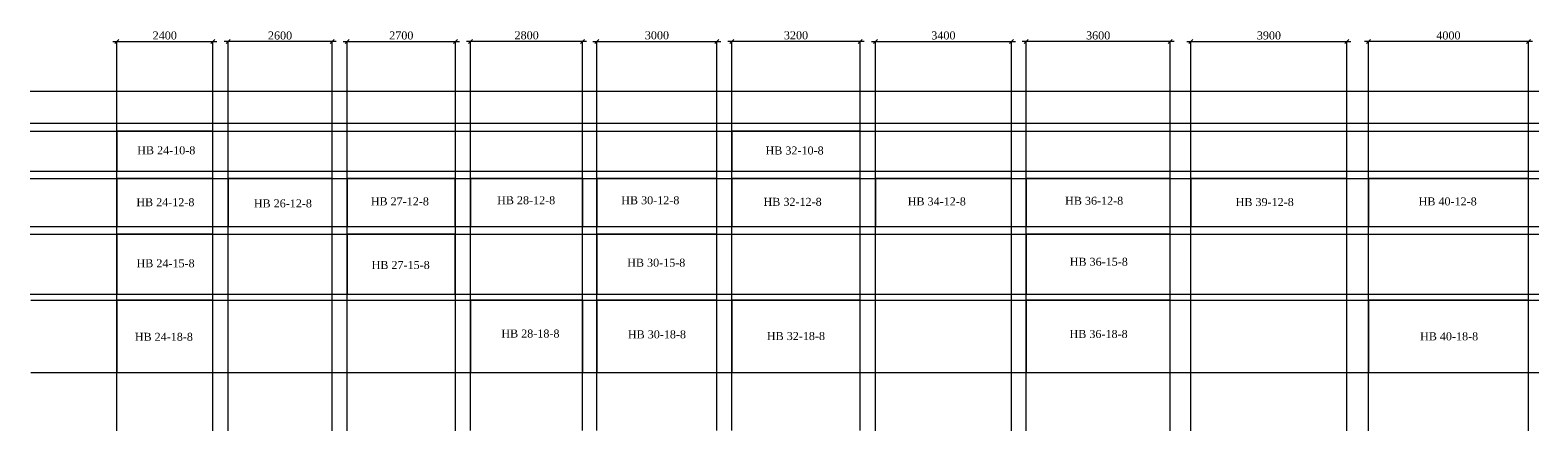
# Model space of a CAD drawing. Extents: x 1526320 to 3332998, y -546296 to 333165.
# Drawn here: x 2007081 to 2044632, y -147865 to -137859 of the extents above; entities that cross this region are included whole.
import ezdxf

# ---------------------------------------------------------------- set-up
doc = ezdxf.new("R2010")
doc.units = 0
doc.header["$LTSCALE"] = 500
doc.header["$MEASUREMENT"] = 0
doc.layers.get('0').update_dxf_attribs({"linetype": 'CONTINUOUS', "lineweight": 0})
doc.layers.add('Для печати', color=250, linetype='CONTINUOUS', lineweight=0)
doc.styles.get("Standard").update_dxf_attribs({"font": 'TIMES.TTF', "height": 150})
doc.dimstyles.new('ISO-25', dxfattribs={"dimtxt": 300, "dimasz": 100, "dimexe": 0, "dimexo": 0, "dimgap": 50, "dimtad": 1, "dimdec": 0, "dimrnd": 10, "dimtxsty": 'Standard', "dimblk": 'OBLIQUE', "dimcen": 100, "dimdle": 100, "dimadec": 0, "dimazin": 0, "dimtfac": 1, "dimtdec": 0, "dimtmove": 0, "dimatfit": 3, "dimldrblk": 'OBLIQUE', "dimfxl": 0, "dimarcsym": 0})

# ---------------------------------------------------------------- blocks, each defined once
blk = doc.blocks.new('_Oblique')
at = {"color": 0, "linetype": 'ByBlock', "lineweight": -2}
blk.add_line((-0.5, -0.5), (0.5, 0.5), dxfattribs=at)
blk = doc.blocks.new('*D971')
at = {"color": 0, "linetype": 'Continuous', "lineweight": -2, "ltscale": 0.13}
for p, q in [((2009147, -138146), (2011747, -138146)), ((2009247, -147863), (2009247, -138146)), ((2011647, -147863), (2011647, -138146))]:
    blk.add_line(p, q, dxfattribs=at)
at = {"color": 0, "linetype": 'Continuous', "lineweight": -2, "ltscale": 0.13, "xscale": 100, "yscale": 100, "zscale": 100, "rotation": 180}
blk.add_blockref('_Oblique', (2009247, -138146), dxfattribs=at)
at = {"color": 0, "linetype": 'Continuous', "lineweight": -2, "ltscale": 0.13, "xscale": 100, "yscale": 100, "zscale": 100}
blk.add_blockref('_Oblique', (2011647, -138146), dxfattribs=at)
at = {"color": 0, "linetype": 'Continuous', "lineweight": 9, "ltscale": 0.13, "insert": (2010447, -137995), "char_height": 200, "attachment_point": 5}
blk.add_mtext('2400', dxfattribs=at)
blk = doc.blocks.new('*D972')
at = {"color": 0, "linetype": 'Continuous', "lineweight": -2, "ltscale": 0.13}
for p, q in [((2014726, -138146), (2011927, -138146)), ((2012027, -147863), (2012027, -138146)), ((2014626, -147863), (2014626, -138146))]:
    blk.add_line(p, q, dxfattribs=at)
at = {"color": 0, "linetype": 'Continuous', "lineweight": -2, "ltscale": 0.13, "xscale": 100, "yscale": 100, "zscale": 100, "rotation": 180}
blk.add_blockref('_Oblique', (2012027, -138146), dxfattribs=at)
at = {"color": 0, "linetype": 'Continuous', "lineweight": -2, "ltscale": 0.13, "xscale": 100, "yscale": 100, "zscale": 100}
blk.add_blockref('_Oblique', (2014626, -138146), dxfattribs=at)
at = {"color": 0, "linetype": 'Continuous', "lineweight": 9, "ltscale": 0.13, "insert": (2013327, -137995), "char_height": 200, "attachment_point": 5}
blk.add_mtext('2600', dxfattribs=at)
blk = doc.blocks.new('*D973')
at = {"color": 0, "linetype": 'Continuous', "lineweight": -2, "ltscale": 0.13}
for p, q in [((2014908, -138146), (2017807, -138146)), ((2015008, -147863), (2015008, -138146)), ((2017707, -147863), (2017707, -138146))]:
    blk.add_line(p, q, dxfattribs=at)
at = {"color": 0, "linetype": 'Continuous', "lineweight": -2, "ltscale": 0.13, "xscale": 100, "yscale": 100, "zscale": 100, "rotation": 180}
blk.add_blockref('_Oblique', (2015008, -138146), dxfattribs=at)
at = {"color": 0, "linetype": 'Continuous', "lineweight": -2, "ltscale": 0.13, "xscale": 100, "yscale": 100, "zscale": 100}
blk.add_blockref('_Oblique', (2017707, -138146), dxfattribs=at)
at = {"color": 0, "linetype": 'Continuous', "lineweight": 9, "ltscale": 0.13, "insert": (2016357, -137994), "char_height": 200, "attachment_point": 5}
blk.add_mtext('2700', dxfattribs=at)
blk = doc.blocks.new('*D974')
at = {"color": 0, "linetype": 'Continuous', "lineweight": -2, "ltscale": 0.13}
for p, q in [((2020988, -138142), (2017989, -138142)), ((2018089, -147859), (2018089, -138142)), ((2020888, -147859), (2020888, -138142))]:
    blk.add_line(p, q, dxfattribs=at)
at = {"color": 0, "linetype": 'Continuous', "lineweight": -2, "ltscale": 0.13, "xscale": 100, "yscale": 100, "zscale": 100, "rotation": 180}
blk.add_blockref('_Oblique', (2018089, -138142), dxfattribs=at)
at = {"color": 0, "linetype": 'Continuous', "lineweight": -2, "ltscale": 0.13, "xscale": 100, "yscale": 100, "zscale": 100}
blk.add_blockref('_Oblique', (2020888, -138142), dxfattribs=at)
at = {"color": 0, "linetype": 'Continuous', "lineweight": 9, "ltscale": 0.13, "insert": (2019489, -137990), "char_height": 200, "attachment_point": 5}
blk.add_mtext('2800', dxfattribs=at)
blk = doc.blocks.new('*D975')
at = {"color": 0, "linetype": 'Continuous', "lineweight": -2, "ltscale": 0.13}
for p, q in [((2021144, -138142), (2024343, -138142)), ((2021244, -147859), (2021244, -138142)), ((2024243, -147859), (2024243, -138142))]:
    blk.add_line(p, q, dxfattribs=at)
at = {"color": 0, "linetype": 'Continuous', "lineweight": -2, "ltscale": 0.13, "xscale": 100, "yscale": 100, "zscale": 100, "rotation": 180}
blk.add_blockref('_Oblique', (2021244, -138142), dxfattribs=at)
at = {"color": 0, "linetype": 'Continuous', "lineweight": -2, "ltscale": 0.13, "xscale": 100, "yscale": 100, "zscale": 100}
blk.add_blockref('_Oblique', (2024243, -138142), dxfattribs=at)
at = {"color": 0, "linetype": 'Continuous', "lineweight": 9, "ltscale": 0.13, "insert": (2022744, -137990), "char_height": 200, "attachment_point": 5}
blk.add_mtext('3000', dxfattribs=at)
blk = doc.blocks.new('*D976')
at = {"color": 0, "linetype": 'Continuous', "lineweight": -2, "ltscale": 0.13}
for p, q in [((2027918, -138142), (2024519, -138142)), ((2024619, -147859), (2024619, -138142)), ((2027818, -147859), (2027818, -138142))]:
    blk.add_line(p, q, dxfattribs=at)
at = {"color": 0, "linetype": 'Continuous', "lineweight": -2, "ltscale": 0.13, "xscale": 100, "yscale": 100, "zscale": 100, "rotation": 180}
blk.add_blockref('_Oblique', (2024619, -138142), dxfattribs=at)
at = {"color": 0, "linetype": 'Continuous', "lineweight": -2, "ltscale": 0.13, "xscale": 100, "yscale": 100, "zscale": 100}
blk.add_blockref('_Oblique', (2027818, -138142), dxfattribs=at)
at = {"color": 0, "linetype": 'Continuous', "lineweight": 9, "ltscale": 0.13, "insert": (2026219, -137990), "char_height": 200, "attachment_point": 5}
blk.add_mtext('3200', dxfattribs=at)
blk = doc.blocks.new('*D977')
at = {"color": 0, "linetype": 'Continuous', "lineweight": -2, "ltscale": 0.13}
for p, q in [((2028102, -138146), (2031701, -138146)), ((2028202, -147863), (2028202, -138146)), ((2031601, -147863), (2031601, -138146))]:
    blk.add_line(p, q, dxfattribs=at)
at = {"color": 0, "linetype": 'Continuous', "lineweight": -2, "ltscale": 0.13, "xscale": 100, "yscale": 100, "zscale": 100, "rotation": 180}
blk.add_blockref('_Oblique', (2028202, -138146), dxfattribs=at)
at = {"color": 0, "linetype": 'Continuous', "lineweight": -2, "ltscale": 0.13, "xscale": 100, "yscale": 100, "zscale": 100}
blk.add_blockref('_Oblique', (2031601, -138146), dxfattribs=at)
at = {"color": 0, "linetype": 'Continuous', "lineweight": 9, "ltscale": 0.13, "insert": (2029902, -137994), "char_height": 200, "attachment_point": 5}
blk.add_mtext('3400', dxfattribs=at)
blk = doc.blocks.new('*D978')
at = {"color": 0, "linetype": 'Continuous', "lineweight": -2, "ltscale": 0.13}
for p, q in [((2035668, -138146), (2031869, -138146)), ((2031969, -147863), (2031969, -138146)), ((2035568, -147865), (2035568, -138146))]:
    blk.add_line(p, q, dxfattribs=at)
at = {"color": 0, "linetype": 'Continuous', "lineweight": -2, "ltscale": 0.13, "xscale": 100, "yscale": 100, "zscale": 100, "rotation": 180}
blk.add_blockref('_Oblique', (2031969, -138146), dxfattribs=at)
at = {"color": 0, "linetype": 'Continuous', "lineweight": -2, "ltscale": 0.13, "xscale": 100, "yscale": 100, "zscale": 100}
blk.add_blockref('_Oblique', (2035568, -138146), dxfattribs=at)
at = {"color": 0, "linetype": 'Continuous', "lineweight": 9, "ltscale": 0.13, "insert": (2033769, -137994), "char_height": 200, "attachment_point": 5}
blk.add_mtext('3600', dxfattribs=at)
blk = doc.blocks.new('*D979')
at = {"color": 0, "linetype": 'Continuous', "lineweight": -2, "ltscale": 0.13}
for p, q in [((2035985, -138146), (2040085, -138146)), ((2036085, -147865), (2036085, -138146)), ((2039985, -147863), (2039985, -138146))]:
    blk.add_line(p, q, dxfattribs=at)
at = {"color": 0, "linetype": 'Continuous', "lineweight": -2, "ltscale": 0.13, "xscale": 100, "yscale": 100, "zscale": 100, "rotation": 180}
blk.add_blockref('_Oblique', (2036085, -138146), dxfattribs=at)
at = {"color": 0, "linetype": 'Continuous', "lineweight": -2, "ltscale": 0.13, "xscale": 100, "yscale": 100, "zscale": 100}
blk.add_blockref('_Oblique', (2039985, -138146), dxfattribs=at)
at = {"color": 0, "linetype": 'Continuous', "lineweight": 9, "ltscale": 0.13, "insert": (2038035, -137994), "char_height": 200, "attachment_point": 5}
blk.add_mtext('3900', dxfattribs=at)
blk = doc.blocks.new('*D980')
at = {"color": 0, "linetype": 'Continuous', "lineweight": -2, "ltscale": 0.13}
for p, q in [((2044620, -138146), (2040420, -138146)), ((2040520, -147863), (2040520, -138146)), ((2044520, -147865), (2044520, -138146))]:
    blk.add_line(p, q, dxfattribs=at)
at = {"color": 0, "linetype": 'Continuous', "lineweight": -2, "ltscale": 0.13, "xscale": 100, "yscale": 100, "zscale": 100, "rotation": 180}
blk.add_blockref('_Oblique', (2040520, -138146), dxfattribs=at)
at = {"color": 0, "linetype": 'Continuous', "lineweight": -2, "ltscale": 0.13, "xscale": 100, "yscale": 100, "zscale": 100}
blk.add_blockref('_Oblique', (2044520, -138146), dxfattribs=at)
at = {"color": 0, "linetype": 'Continuous', "lineweight": 9, "ltscale": 0.13, "insert": (2042520, -137994), "char_height": 200, "attachment_point": 5}
blk.add_mtext('4000', dxfattribs=at)
blk = doc.blocks.new('*D998')
at = {"color": 0, "linetype": 'Continuous', "lineweight": -2, "ltscale": 0.13}
for p, q in [((2166705, -146504), (2166705, -144505)), ((2007098, -144605), (2166705, -144605)), ((2007098, -146404), (2166705, -146404))]:
    blk.add_line(p, q, dxfattribs=at)
at = {"color": 0, "linetype": 'Continuous', "lineweight": -2, "ltscale": 0.13, "xscale": 100, "yscale": 100, "zscale": 100}
for p, rotation in [((2166705, -144605), 90), ((2166705, -146404), 270)]:
    blk.add_blockref('_Oblique', p, dxfattribs=dict(at, rotation=rotation))
at = {"color": 0, "linetype": 'Continuous', "lineweight": 9, "ltscale": 0.13, "insert": (2166553, -145505), "char_height": 200, "attachment_point": 5, "rotation": 90}
blk.add_mtext('1800', dxfattribs=at)
blk = doc.blocks.new('*D999')
at = {"color": 0, "linetype": 'Continuous', "lineweight": -2, "ltscale": 0.13}
for p, q in [((2007081, -142954), (2166705, -142954)), ((2166705, -144554), (2166705, -142854)), ((2007081, -144454), (2166705, -144454))]:
    blk.add_line(p, q, dxfattribs=at)
at = {"color": 0, "linetype": 'Continuous', "lineweight": -2, "ltscale": 0.13, "xscale": 100, "yscale": 100, "zscale": 100}
for p, rotation in [((2166705, -142954), 90), ((2166705, -144454), 270)]:
    blk.add_blockref('_Oblique', p, dxfattribs=dict(at, rotation=rotation))
at = {"color": 0, "linetype": 'Continuous', "lineweight": 9, "ltscale": 0.13, "insert": (2166553, -143704), "char_height": 200, "attachment_point": 5, "rotation": 90}
blk.add_mtext('1500', dxfattribs=at)
blk = doc.blocks.new('*D1000')
at = {"color": 0, "linetype": 'Continuous', "lineweight": -2, "ltscale": 0.13}
for p, q in [((2007081, -141562), (2166705, -141562)), ((2166705, -142862), (2166705, -141462)), ((2007081, -142762), (2166705, -142762))]:
    blk.add_line(p, q, dxfattribs=at)
at = {"color": 0, "linetype": 'Continuous', "lineweight": -2, "ltscale": 0.13, "xscale": 100, "yscale": 100, "zscale": 100}
for p, rotation in [((2166705, -141562), 90), ((2166705, -142762), 270)]:
    blk.add_blockref('_Oblique', p, dxfattribs=dict(at, rotation=rotation))
at = {"color": 0, "linetype": 'Continuous', "lineweight": 9, "ltscale": 0.13, "insert": (2166553, -142162), "char_height": 200, "attachment_point": 5, "rotation": 90}
blk.add_mtext('1200', dxfattribs=at)
blk = doc.blocks.new('*D1001')
at = {"color": 0, "linetype": 'Continuous', "lineweight": -2, "ltscale": 0.13}
for p, q in [((2007081, -140384), (2166705, -140384)), ((2166705, -141484), (2166705, -140284)), ((2007081, -141384), (2166705, -141384))]:
    blk.add_line(p, q, dxfattribs=at)
at = {"color": 0, "linetype": 'Continuous', "lineweight": -2, "ltscale": 0.13, "xscale": 100, "yscale": 100, "zscale": 100}
for p, rotation in [((2166705, -140384), 90), ((2166705, -141384), 270)]:
    blk.add_blockref('_Oblique', p, dxfattribs=dict(at, rotation=rotation))
at = {"color": 0, "linetype": 'Continuous', "lineweight": 9, "ltscale": 0.13, "insert": (2166553, -140884), "char_height": 200, "attachment_point": 5, "rotation": 90}
blk.add_mtext('1000', dxfattribs=at)
blk = doc.blocks.new('*D1002')
at = {"color": 0, "linetype": 'Continuous', "lineweight": -2, "ltscale": 0.13}
for p, q in [((2166705, -140285), (2166705, -139285)), ((2007081, -139385), (2166705, -139385)), ((2007081, -140185), (2166705, -140185))]:
    blk.add_line(p, q, dxfattribs=at)
at = {"color": 0, "linetype": 'Continuous', "lineweight": -2, "ltscale": 0.13, "xscale": 100, "yscale": 100, "zscale": 100}
for p, rotation in [((2166705, -139385), 90), ((2166705, -140185), 270)]:
    blk.add_blockref('_Oblique', p, dxfattribs=dict(at, rotation=rotation))
at = {"color": 0, "linetype": 'Continuous', "lineweight": 9, "ltscale": 0.13, "insert": (2166553, -139785), "char_height": 200, "attachment_point": 5, "rotation": 90}
blk.add_mtext('800', dxfattribs=at)

msp = doc.modelspace()

# ---------------------------------------------------------------- linework, layer by layer
at = {"layer": 'Для печати', "color": 5, "linetype": 'Continuous', "lineweight": 30, "ltscale": 0.13}
for points in [[(2011646.8, -140383.6), (2009247.2, -140383.6), (2009247.2, -141383.5), (2011646.8, -141383.5)], [(2027818.2, -140383.6), (2024619, -140383.6), (2024619, -141383.5), (2027818.2, -141383.5)], [(2011646.8, -141562.2), (2009247.2, -141562.2), (2009247.2, -142761.9), (2011646.8, -142761.9)], [(2014626.4, -141562.2), (2012027.3, -141562.2), (2012027.3, -142761.9), (2014626.4, -142761.9)], [(2017706.7, -141562.2), (2015007.8, -141562.2), (2015007.8, -142761.9), (2017706.7, -142761.9)], [(2020888.4, -141562.2), (2018089.3, -141562.2), (2018089.3, -142761.9), (2020888.4, -142761.9)], [(2024243.3, -141562.2), (2021244.1, -141562.2), (2021244.1, -142761.9), (2024243.3, -142761.9)], [(2027818.2, -141562.2), (2024619, -141562.2), (2024619, -142761.9), (2027818.2, -142761.9)], [(2031601.3, -141562.2), (2028201.9, -141562.2), (2028201.9, -142761.9), (2031601.3, -142761.9)], [(2035568.4, -141562.2), (2031968.7, -141562.2), (2031968.7, -142761.9), (2035568.4, -142761.9)], [(2039984.6, -141562.2), (2036084.7, -141562.2), (2036084.7, -142761.9), (2039984.6, -142761.9)], [(2044519.9, -141562.2), (2040519.7, -141562.2), (2040519.7, -142761.9), (2044519.9, -142761.9)], [(2011646.9, -142954.2), (2009247.2, -142954.2), (2009247.2, -144454.1), (2011646.9, -144454.1)], [(2017706.7, -142954.1), (2015007.7, -142954.1), (2015007.7, -144454), (2017706.7, -144454)], [(2024243.3, -142954.1), (2021244.1, -142954.1), (2021244.1, -144454.1), (2024243.3, -144454.1)], [(2035568.4, -142954.1), (2031968.7, -142954.1), (2031968.7, -144454.1), (2035568.4, -144454.1)], [(2011646.8, -144604.9), (2009247.2, -144604.9), (2009247.2, -146404.4), (2011646.8, -146404.4)], [(2020888.4, -144604.9), (2018089.3, -144604.9), (2018089.3, -146404.4), (2020888.4, -146404.4)], [(2024243.3, -144604.9), (2021244.1, -144604.9), (2021244.1, -146404.4), (2024243.3, -146404.4)], [(2027818.2, -144604.9), (2024619, -144604.9), (2024619, -146404.4), (2027818.2, -146404.4)], [(2035568.4, -144604.9), (2031968.7, -144604.9), (2031968.7, -146404.4), (2035568.4, -146404.4)], [(2044519.9, -144604.9), (2040519.7, -144604.9), (2040519.7, -146404.4), (2044519.9, -146404.4)]]:
    msp.add_lwpolyline(points, close=True, dxfattribs=at)

# ---------------------------------------------------------------- texts
at = {"color": 5, "linetype": 'Continuous', "lineweight": 30, "ltscale": 0.13}
for s, p in [('НВ 24-10-8', (2009759.3, -140960)), ('НВ 32-10-8', (2025458, -140964.9)), ('НВ 24-12-8', (2009736.2, -142255.5)), ('НВ 26-12-8', (2012671.8, -142285.5)), ('НВ 27-12-8', (2015594.8, -142235.3)), ('НВ 28-12-8', (2018751.3, -142207.1)), ('НВ 30-12-8', (2021852.8, -142207.1)), ('НВ 32-12-8', (2025408.7, -142246.6)), ('НВ 34-12-8', (2029010.5, -142236.2)), ('НВ 36-12-8', (2032942.8, -142220.3)), ('НВ 39-12-8', (2037204, -142252)), ('НВ 40-12-8', (2041775.9, -142236.1)), ('НВ 24-15-8', (2009741.7, -143780.7)), ('НВ 27-15-8', (2015615.4, -143823.2)), ('НВ 30-15-8', (2022001.7, -143765.2)), ('НВ 36-15-8', (2033058.4, -143742.6)), ('НВ 24-18-8', (2009698.2, -145616.4)), ('НВ 28-18-8', (2018857.3, -145534.9)), ('НВ 30-18-8', (2022018.7, -145555.7)), ('НВ 32-18-8', (2025492, -145597.3)), ('НВ 36-18-8', (2033053.8, -145546.1)), ('НВ 40-18-8', (2041811.9, -145604.5))]:
    msp.add_text(s, height=200, dxfattribs=at).set_placement(p)

# ---------------------------------------------------------------- dimensions: what is measured, and where the dimension line sits
at = {"color": 6, "linetype": 'Continuous', "lineweight": 9, "ltscale": 0.13}
for base, p1, p2, picture, middle in [((2011646.8, -138146.3), (2009247.2, -147863.4), (2011646.8, -147863.4), '*D971', (2010447, -137994.6)), ((2031601.3507, -138146.0961), (2028201.9234, -147863.1947), (2031601.3507, -147863.1947), '*D977', (2029901.637, -137994.3657))]:
    dim = msp.add_linear_dim(base=base, p1=p1, p2=p2, dimstyle='ISO-25', dxfattribs=at)
    dim.commit()
    dim.dimension.update_dxf_attribs({"geometry": picture, "text_midpoint": middle})
for base, p1, p2, angle, picture, middle in [((2012027.3, -138146.3), (2014626.4, -147863.4), (2012027.3, -147863.4), 180, '*D972', (2013326.9, -137994.6)), ((2017706.7, -138146.3), (2015007.8, -147863.4), (2017706.7, -147863.4), 0, '*D973', (2016357.2, -137994.3)), ((2018089.3, -138142), (2020888.4, -147859.1), (2018089.3, -147859.1), 180, '*D974', (2019488.8, -137990.2)), ((2024243.3, -138142), (2021244.1, -147859.1), (2024243.3, -147859.1), 0, '*D975', (2022743.7, -137990.2)), ((2024619, -138142), (2027818.2, -147859.1), (2024619, -147859.1), 180, '*D976', (2026218.6, -137990.2)), ((2031968.7, -138146.1), (2035568.4, -147865.5), (2031968.7, -147863.2), 180, '*D978', (2033768.5, -137994.4)), ((2039984.6, -138146.1), (2036084.7, -147865.5), (2039984.6, -147863.2), 0, '*D979', (2038034.6, -137994.1)), ((2040519.7, -138146.1), (2044519.9, -147865.5), (2040519.7, -147863.2), 180, '*D980', (2042519.8, -137994.4)), ((2166704.7, -139384.5), (2007080.8, -140184.7), (2007080.8, -139384.5), 270, '*D1002', (2166553, -139784.6)), ((2166704.7, -140383.6), (2007080.8, -141383.5), (2007080.8, -140383.6), 270, '*D1001', (2166553, -140883.5)), ((2166704.7, -141562.2), (2007080.8, -142761.9), (2007080.8, -141562.2), 270, '*D1000', (2166553, -142162)), ((2166704.7, -142954.1), (2007081.4, -144454.2), (2007081.4, -142954.1), 270, '*D999', (2166553, -143704.1)), ((2166704.7081, -144604.9353), (2007097.7143, -146404.3851), (2007097.7143, -144604.9353), 270, '*D998', (2166552.9777, -145504.6602))]:
    dim = msp.add_linear_dim(base=base, p1=p1, p2=p2, angle=angle, dimstyle='ISO-25', dxfattribs=at)
    dim.commit()
    dim.dimension.update_dxf_attribs({"geometry": picture, "text_midpoint": middle})

doc.saveas('drawing.dxf')
